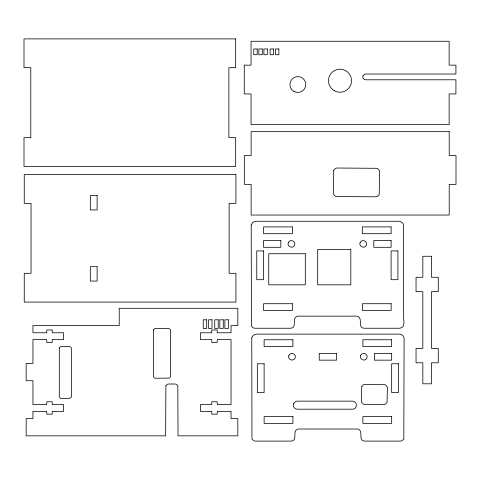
<?xml version="1.0" encoding="UTF-8"?>
<svg xmlns="http://www.w3.org/2000/svg" width="480" height="480" viewBox="0 0 480 480"><rect width="100%" height="100%" fill="white"/><g stroke="black" fill="none" stroke-linecap="round" stroke-linejoin="round"><path stroke-width="0.72" d="M251.202 225.036L251.442 326.22L253.392 327.984L254.808 328.242L290.688 328.242C297.252 327.756 291.942 319.218 296.454 316.512L297.798 316.152L356.928 316.152L358.272 316.512C362.784 319.218 357.474 327.756 364.044 328.242L399.918 328.242C406.746 327.084 402.558 317.79 403.542 313.056L403.542 225.864C403.584 223.404 401.394 221.22 398.94 221.256L255.732 221.256L252.768 222.342L251.202 225.036M251.76 337.896L251.97 439.074L253.92 440.838L255.336 441.102L291.216 441.102C297.78 440.616 292.47 432.078 296.982 429.372L298.326 429.012L357.456 429.012L358.8 429.372C363.312 432.078 358.002 440.616 364.572 441.102L400.446 441.102L401.862 440.838L403.812 439.074L404.1 338.724C404.136 336.264 401.952 334.074 399.492 334.116L256.29 334.116L253.326 335.202L251.76 337.896M59.298 347.964L59.298 397.068L60.456 398.25L61.296 398.43L69.342 398.43L70.872 397.776L71.508 396.204L71.334 347.964L70.182 346.782L69.342 346.608L61.296 346.608L60.456 346.782L59.298 347.964M288.306 242.574C286.512 246.546 292.98 249.258 294.57 245.22C296.364 241.254 289.896 238.536 288.306 242.574M288.858 355.434C287.07 359.4 293.538 362.118 295.128 358.08C296.916 354.114 290.448 351.396 288.858 355.434M360.102 242.574C358.308 246.546 364.776 249.258 366.366 245.22C368.16 241.254 361.692 238.536 360.102 242.574M360.654 355.434C358.866 359.4 365.334 362.118 366.924 358.08C368.712 354.114 362.25 351.396 360.654 355.434M153.474 329.76L153.474 376.926L154.62 378.078L155.46 378.246L169.254 378.078L170.406 376.926L170.574 376.086L170.406 329.76L169.254 328.608L168.414 328.44L155.46 328.44L154.62 328.608L153.474 329.76M165.87 385.722L165.654 435.84L26.16 435.84L26.16 418.566L32.952 418.566L32.952 411.366L46.764 411.366L46.764 414.156L52.236 414.156L52.236 411.366L63.558 411.366L63.558 404.568L52.236 404.568L52.236 401.778L46.764 401.778L46.764 404.568L32.952 404.568L32.952 380.706L26.16 380.706L26.16 363.432L32.952 363.432L32.952 339.57L46.764 339.57L46.764 342.36L52.236 342.36L52.236 339.57L63.558 339.57L63.558 332.772L52.236 332.772L52.236 329.982L46.764 329.982L46.764 332.772L32.952 332.772L32.952 325.572L119.22 325.572L119.22 308.298L237.828 308.298L237.828 325.572L231.03 325.572L231.03 332.772L217.218 332.772L217.218 329.982L211.746 329.982L211.746 332.772L200.424 332.772L200.424 339.57L211.746 339.57L211.746 342.36L217.218 342.36L217.218 339.57L231.03 339.57L231.03 404.568L217.218 404.568L217.218 401.778L211.746 401.778L211.746 404.568L200.424 404.568L200.424 411.366L211.746 411.366L211.746 414.156L217.218 414.156L217.218 411.366L231.03 411.366L231.03 418.566L237.828 418.566L237.828 435.84L178.032 435.84L177.81 385.722L176.328 384.24L175.248 384.018L168.438 384.018L167.358 384.24L165.87 385.722M333.732 170.226L333.45 193.218L333.732 194.61L335.652 196.53L375.918 196.812L377.316 196.53L379.23 194.61L379.518 171.624L379.23 170.226L377.316 168.306L337.05 168.024L335.652 168.306L333.732 170.226M293.538 403.608C292.452 406.158 294.48 409.206 297.246 409.2L352.524 409.2C357.672 409.326 357.672 401.016 352.524 401.142L297.246 401.142L295.686 401.46L293.538 403.608M362.988 75.798C362.214 77.622 363.66 79.794 365.64 79.794L455.928 79.794L455.928 93.942L449.136 93.942L449.136 124.632L251.052 124.632L251.052 93.942L244.26 93.942L244.26 65.148L251.052 65.148L251.052 41.256L449.136 41.256L449.136 65.148L455.928 65.148L455.928 74.034L365.64 74.034L364.524 74.262L362.988 75.798M361.728 386.598L361.452 401.07L361.728 402.438L363.612 404.316L383.838 404.592L385.206 404.316L387.084 402.438L387.366 387.966L387.084 386.598L385.206 384.72L364.98 384.444L363.612 384.72L361.728 386.598M235.668 38.898L24 38.898L24 67.686L30.792 67.686L30.792 137.652L24 137.652L24 166.44L235.668 166.44L235.668 137.652L228.876 137.652L228.876 67.686L235.668 67.686L235.668 38.898M257.202 48.972L253.752 48.972L253.752 54.726L257.202 54.726L257.202 48.972M262.272 48.972L258.816 48.972L258.816 54.726L262.272 54.726L262.272 48.972M267.336 48.972L263.886 48.972L263.886 54.726L267.336 54.726L267.336 48.972M273.558 48.972L270.102 48.972L270.102 54.726L273.558 54.726L273.558 48.972M278.856 48.972L275.4 48.972L275.4 54.726L278.856 54.726L278.856 48.972M449.208 131.664L251.124 131.664L251.124 155.556L244.332 155.556L244.332 184.35L251.124 184.35L251.124 215.04L449.208 215.04L449.208 184.35L456 184.35L456 155.556L449.208 155.556L449.208 131.664M235.914 174.552L24.252 174.552L24.252 203.34L31.044 203.34L31.044 273.3L24.252 273.3L24.252 302.094L235.914 302.094L235.914 273.3L229.122 273.3L229.122 203.34L235.914 203.34L235.914 174.552M97.116 195.564L90.324 195.564L90.324 209.958L97.116 209.958L97.116 195.564M292.356 226.902L263.562 226.902L263.562 233.694L292.356 233.694L292.356 226.902M391.104 226.902L362.316 226.902L362.316 233.694L391.104 233.694L391.104 226.902M280.836 240.504L263.562 240.504L263.562 247.302L280.836 247.302L280.836 240.504M391.104 240.504L373.83 240.504L373.83 247.302L391.104 247.302L391.104 240.504M350.802 249.414L317.688 249.414L317.688 284.826L350.802 284.826L350.802 249.414M263.562 250.914L256.77 250.914L256.77 279.702L263.562 279.702L263.562 250.914M397.902 250.914L391.104 250.914L391.104 279.702L397.902 279.702L397.902 250.914M305.31 253.734L268.746 253.734L268.746 284.826L305.31 284.826L305.31 253.734M431.472 256.266L422.832 256.266L422.832 277.278L416.04 277.278L416.04 291.678L422.832 291.678L422.832 348.396L416.04 348.396L416.04 362.79L422.832 362.79L422.832 383.808L431.472 383.808L431.472 362.79L438.264 362.79L438.264 348.396L431.472 348.396L431.472 291.678L438.264 291.678L438.264 277.278L431.472 277.278L431.472 256.266M97.116 266.676L90.324 266.676L90.324 281.07L97.116 281.07L97.116 266.676M292.386 303.714L263.592 303.714L263.592 310.506L292.386 310.506L292.386 303.714M391.134 303.714L362.346 303.714L362.346 310.506L391.134 310.506L391.134 303.714M206.688 319.794L203.232 319.794L203.232 328.428L206.688 328.428L206.688 319.794M211.986 319.794L208.53 319.794L208.53 328.428L211.986 328.428L211.986 319.794M218.202 319.794L214.746 319.794L214.746 328.428L218.202 328.428L218.202 319.794M223.266 319.794L219.816 319.794L219.816 328.428L223.266 328.428L223.266 319.794M228.336 319.794L224.88 319.794L224.88 328.428L228.336 328.428L228.336 319.794M292.914 339.756L264.12 339.756L264.12 346.554L292.914 346.554L292.914 339.756M391.662 339.756L362.874 339.756L362.874 346.554L391.662 346.554L391.662 339.756M336.528 353.364L319.254 353.364L319.254 360.156L336.528 360.156L336.528 353.364M391.662 353.364L374.388 353.364L374.388 360.156L391.662 360.156L391.662 353.364M264.12 363.768L257.328 363.768L257.328 392.562L264.12 392.562L264.12 363.768M398.454 363.768L391.662 363.768L391.662 392.562L398.454 392.562L398.454 363.768M292.914 416.574L264.12 416.574L264.12 423.366L292.914 423.366L292.914 416.574M391.662 416.574L362.874 416.574L362.874 423.366L391.662 423.366L391.662 416.574M293.898 91.368A7.92 7.92 0 0 0 305.778 84.51A7.92 7.92 0 0 0 293.898 77.652A7.92 7.92 0 0 0 293.898 91.368M334.248 90.684A11.514 11.514 0 0 0 351.522 80.712A11.514 11.514 0 0 0 334.248 70.734A11.514 11.514 0 0 0 334.248 90.684"/></g></svg>
